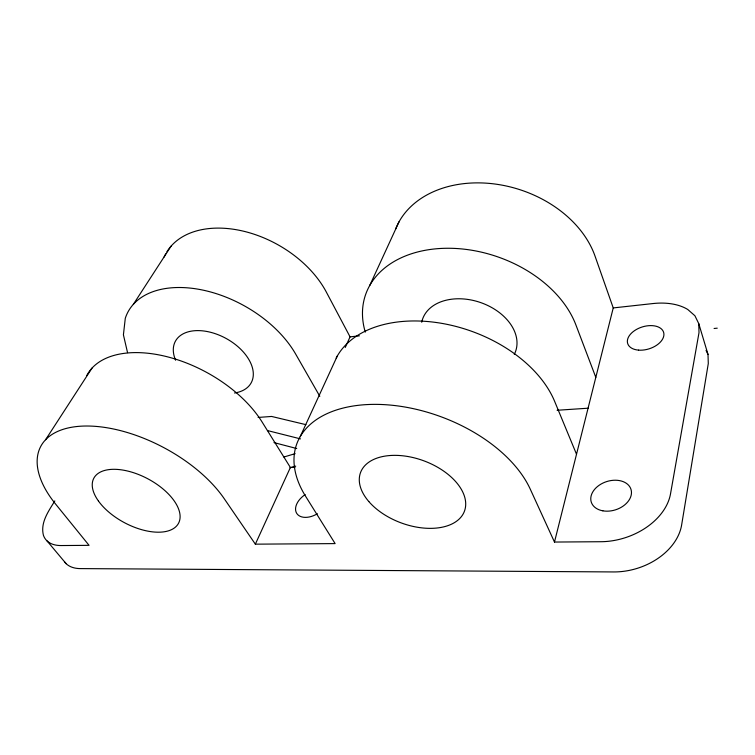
<?xml version="1.0" encoding="UTF-8"?>
<svg xmlns="http://www.w3.org/2000/svg" width="755" height="755" viewBox="0 0 755 755"><rect width="100%" height="100%" fill="white"/><g stroke="black" fill="none" stroke-linecap="round" stroke-linejoin="round"><path stroke-width="1.13" d="M613.239 307.927L653.018 303.548A54.426 33.173 -17.4 0 1 687.758 309.484L694.911 315.75L698.771 323.659L698.998 332.691L670.506 493.902A60.325 42.837 -18 0 1 600.857 541.722L554.481 542.052L613.239 307.927L595.025 256.087A106.04 79.332 17.9 0 0 495.44 184.088A106.04 79.332 17.9 0 0 395.62 229.02M554.481 542.052L530.265 489.146A126.245 75.453 20.4 0 0 370.205 404.444A126.245 75.453 20.4 0 0 305.548 496.186L335.126 543.6L255.35 544.166L290.382 467.487L262.127 422.054A103.416 59.286 28.4 0 0 168.79 357.172A103.416 59.286 28.4 0 0 86.825 375.433M345.233 347.451L350.065 336.862L326.32 292.053A93.658 62.278 29.3 0 0 245.054 231.577A93.658 62.278 29.3 0 0 166.874 251.802M300.226 436.569L337.259 356.086M369.714 285.541L399.074 221.725M54.832 500.914C48.575 511.163 40.194 522.573 43.422 535.276A46.461 25.075 -37.8 0 0 61.183 545.544L89.062 545.346L55.559 504.019A109.145 56.691 28 0 1 83.626 426.065A109.145 56.691 28 0 1 224.263 498.734L255.35 544.166M45.583 439.731L92.044 368.062M133.324 304.388L171.102 246.102M283.871 457.02L295.148 453.661M290.071 467.789L295.724 466.128M350.065 336.862L359.418 335.833M714.079 328.482L717.25 328.17M258.116 417.44L271.602 416.449L305.898 424.65M557.105 410.267L588.456 408.181M290.382 467.487L295.035 467.279M267.449 430.558L300.518 438.882M273.98 442.6L296.724 448.527M46.97 540.854L66.147 563.692M319.809 396.3L295.677 354.104A98.32 61.07 28.9 0 0 202.727 290.071A98.32 61.07 28.9 0 0 125.283 318.336L123.414 334.824L127.548 352.642M706.057 350.405L708.001 354.416L708.294 363.523L681.623 525.018A59.022 43.139 -17.1 0 1 613.636 571.941L80.36 568.6A45.668 25.528 -38.2 0 1 64.656 562.013M576.518 454.246L554.651 401.396A118.658 77.623 19.7 0 0 445.903 324.131A118.658 77.623 19.7 0 0 336.173 358.068M595.818 377.377L575.895 324.914A112.023 78.822 18.9 0 0 443.487 248.338A112.023 78.822 18.9 0 0 365.278 332.115M698.771 323.659L708.001 354.416M175.594 360.22A43.224 26.802 28.8 0 1 197.244 330.605A43.224 26.802 28.8 0 1 248.678 359.22A43.224 26.802 28.8 0 1 234.512 392.996M317.374 513.74A17.79 11.363 -32.4 0 1 296.734 513.4A17.79 11.363 -32.4 0 1 305.18 494.591M421.724 322.225A49.217 34.56 18.9 0 1 480.586 302.547A49.217 34.56 18.9 0 1 514.287 354.369M164.137 257.021A93.658 62.278 29.3 0 1 165.685 253.85M638.57 350.131A18.828 11.467 -17.4 0 0 663.777 332.946A18.828 11.467 -17.4 0 0 634.568 330.614A18.828 11.467 -17.4 0 0 638.57 350.131M602.886 510.833A20.866 14.807 -18 0 0 631.359 490.976A20.866 14.807 -18 0 0 599.102 485.295A20.866 14.807 -18 0 0 602.886 510.833M368.827 501.556A55.436 33.05 20.4 0 0 460.663 517.496A55.436 33.05 20.4 0 0 407.936 456.52A55.436 33.05 20.4 0 0 368.827 501.556M98.433 501.009A47.961 24.858 28 0 0 174.518 527.858A47.961 24.858 28 0 0 135.598 473.404A47.961 24.858 28 0 0 98.433 501.009"/></g></svg>
